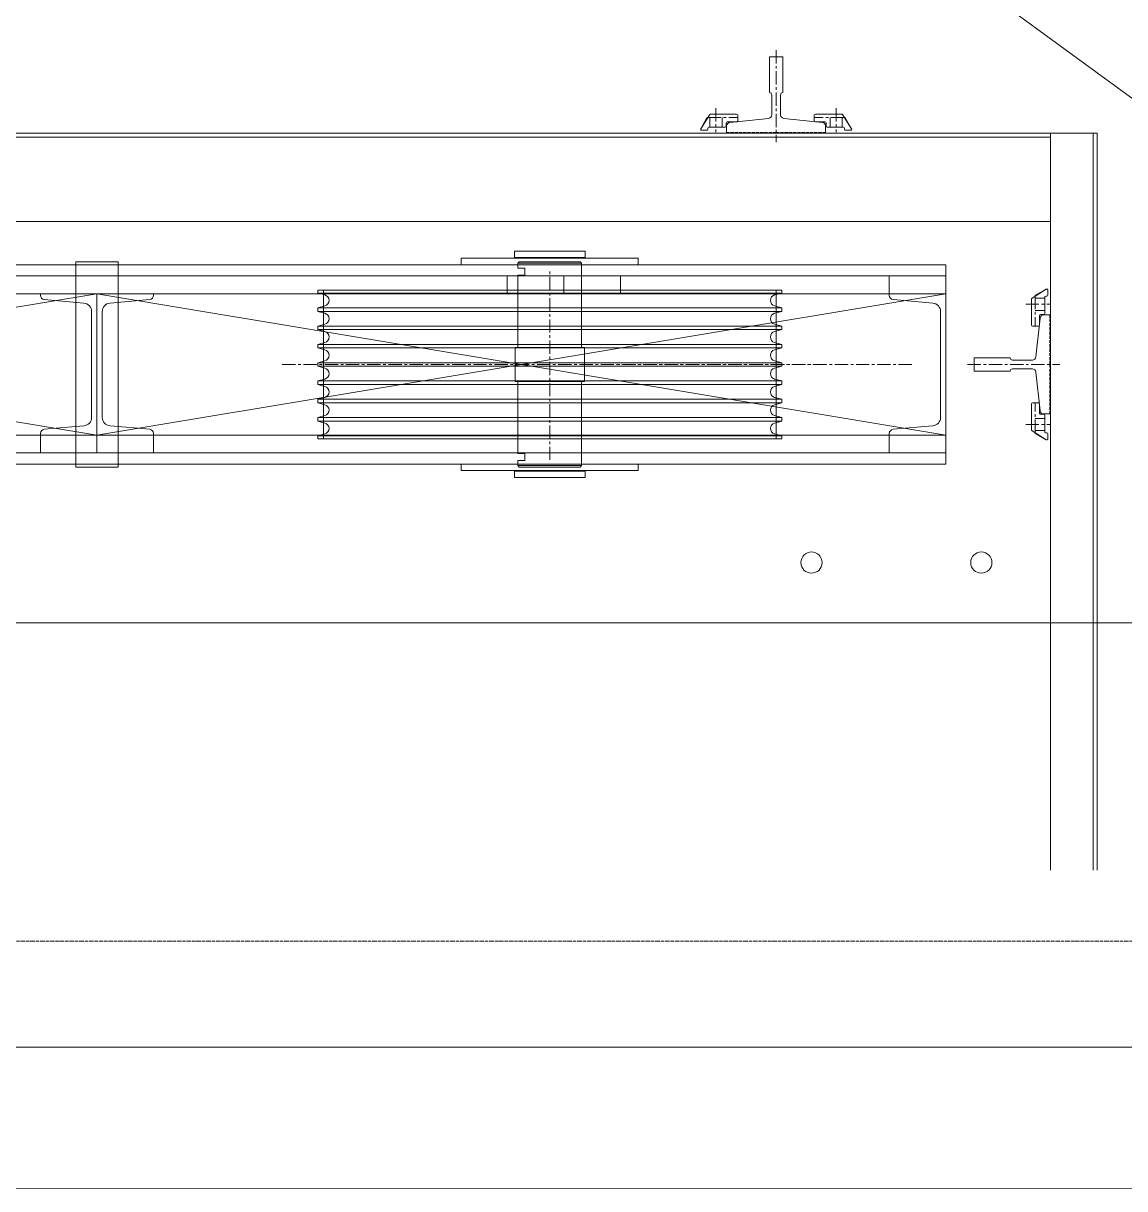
# Model space of a CAD drawing. Extents: x -177831 to -125285, y 4933 to 73531.
# Drawn here: x -169961 to -168404, y 8275 to 9922 of the extents above; entities that cross this region are included whole.
import ezdxf

# ---------------------------------------------------------------- set-up
doc = ezdxf.new("R2010")
doc.units = 0
doc.header["$LTSCALE"] = 15
for name, pattern in [('CUP- L30$0$CENTER', [2, 1.25, -0.25, 0.25, -0.25]), ('CUP- L30$0$HIDDEN', [0.4, 0.3, -0.1]), ('CUP- L30$0$JJP_三點線', [0.9, 0.3, -0.15, 0, -0.15, 0, -0.15, 0, -0.15]), ('CUP- L30$0$TAI_實線_CNS', [2000, 1000, -1000])]:
    doc.linetypes.add(name, pattern=pattern)
for name, color, linetype in [('CUP- L30$0$A-OBJE-2D.Newcub', 252, 'Continuous'), ('CUP- L30$0$A-WALL-IN.Newcub', 252, 'Continuous'), ('CUP- L30$0$S-GRID.Newcub', 252, 'Continuous')]:
    doc.layers.add(name, color=color, linetype=linetype)

# ---------------------------------------------------------------- blocks, each defined once
blk = doc.blocks.new('CUP- L30')
at = {"layer": 'CUP- L30$0$A-OBJE-2D.Newcub', "linetype": 'CUP- L30$0$TAI_實線_CNS', "lineweight": 0}
blk.add_line((-172331.5, 12699.6), (-167381.5, 9074.6), dxfattribs=at)
blk.add_line((-172331.5, 12699.6), (-167381.5, 9074.6), dxfattribs=at)
at = {"layer": 'CUP- L30$0$A-OBJE-2D.Newcub', "linetype": 'CUP- L30$0$CENTER', "lineweight": 0}
for p, q in [((-168896.5, 9883.9), (-168896.5, 9753.6)), ((-168896.5, 9883.9), (-168896.5, 9753.6)), ((-168981.5, 9801.8), (-168981.5, 9767.9)), ((-168981.5, 9801.8), (-168981.5, 9767.9)), ((-168811.5, 9801.8), (-168811.5, 9767.9)), ((-168811.5, 9801.8), (-168811.5, 9767.9)), ((-168993.2, 9788.5), (-168950.8, 9788.5)), ((-168993.2, 9788.5), (-168950.8, 9788.5)), ((-168990, 9788.5), (-168990, 9775)), ((-168990, 9788.5), (-168990, 9775)), ((-168973, 9788.5), (-168973, 9775)), ((-168973, 9788.5), (-168973, 9775)), ((-168799.8, 9788.5), (-168842.5, 9788.5)), ((-168799.8, 9788.5), (-168842.5, 9788.5)), ((-168820.2, 9788.5), (-168820.2, 9775)), ((-168820.2, 9788.5), (-168820.2, 9775)), ((-168803, 9788.5), (-168803, 9775)), ((-168803, 9788.5), (-168803, 9775)), ((-169216.5, 9304.6), (-169216.5, 9574.6)), ((-169216.5, 9304.6), (-169216.5, 9574.6)), ((-168543.7, 9524.6), (-168509.8, 9524.6)), ((-168543.7, 9524.6), (-168509.8, 9524.6)), ((-168530.4, 9536.3), (-168530.4, 9493.6)), ((-168530.4, 9536.3), (-168530.4, 9493.6)), ((-168530.4, 9533.1), (-168516.9, 9533.1)), ((-168530.4, 9533.1), (-168516.9, 9533.1)), ((-168530.4, 9515.9), (-168516.9, 9515.9)), ((-168530.4, 9515.9), (-168516.9, 9515.9)), ((-169594.5, 9439.6), (-168838.5, 9439.6)), ((-169594.5, 9439.6), (-168838.5, 9439.6)), ((-168704.8, 9439.6), (-169121.2, 9439.6)), ((-168704.8, 9439.6), (-169121.2, 9439.6)), ((-168625.8, 9439.6), (-168495.5, 9439.6)), ((-168625.8, 9439.6), (-168495.5, 9439.6)), ((-168530.4, 9342.9), (-168530.4, 9385.3)), ((-168530.4, 9342.9), (-168530.4, 9385.3)), ((-168530.4, 9363.1), (-168516.9, 9363.1)), ((-168530.4, 9363.1), (-168516.9, 9363.1)), ((-168543.7, 9354.6), (-168509.8, 9354.6)), ((-168543.7, 9354.6), (-168509.8, 9354.6)), ((-168530.4, 9346.1), (-168516.9, 9346.1)), ((-168530.4, 9346.1), (-168516.9, 9346.1))]:
    blk.add_line(p, q, dxfattribs=at)
at = {"layer": 'CUP- L30$0$A-OBJE-2D.Newcub', "lineweight": 0}
for p, q in [((-168906, 9874.6), (-168906, 9823.8)), ((-168896.5, 9874.6), (-168906, 9874.6)), ((-168906, 9874.6), (-168906, 9823.8)), ((-168896.5, 9874.6), (-168906, 9874.6)), ((-168896.5, 9874.6), (-168887, 9874.6)), ((-168896.5, 9874.6), (-168887, 9874.6)), ((-168887, 9874.6), (-168887, 9823.8)), ((-168887, 9874.6), (-168887, 9823.8)), ((-168902.7, 9820.5), (-168902.7, 9792.4)), ((-168902.7, 9820.5), (-168902.7, 9792.4)), ((-168890.3, 9820.5), (-168890.3, 9792.4)), ((-168890.3, 9820.5), (-168890.3, 9792.4)), ((-169003.1, 9772.8), (-168990.4, 9792.8)), ((-169003.1, 9772.8), (-168990.4, 9792.8)), ((-168994.3, 9788), (-169003.1, 9772.8)), ((-168994.3, 9788), (-169003.1, 9772.8)), ((-168993.2, 9788.5), (-168993.4, 9788.5)), ((-168993.2, 9788.5), (-168993.4, 9788.5)), ((-168952.3, 9793.5), (-168989.2, 9793.5)), ((-168952.3, 9793.5), (-168989.2, 9793.5)), ((-168962, 9781.5), (-168907.1, 9787.4)), ((-168962, 9781.5), (-168907.1, 9787.4)), ((-168950.8, 9784), (-168950.8, 9792)), ((-168950.8, 9784), (-168950.8, 9792)), ((-168830.9, 9781.5), (-168885.8, 9787.4)), ((-168830.9, 9781.5), (-168885.8, 9787.4)), ((-168842.5, 9784), (-168842.5, 9792)), ((-168842.5, 9784), (-168842.5, 9792)), ((-168841, 9793.5), (-168803.8, 9793.5)), ((-168841, 9793.5), (-168803.8, 9793.5)), ((-168789.9, 9772.8), (-168802.5, 9792.8)), ((-168789.9, 9772.8), (-168802.5, 9792.8)), ((-168799.8, 9788.5), (-168799.6, 9788.5)), ((-168799.8, 9788.5), (-168799.6, 9788.5)), ((-168798.7, 9788), (-168789.9, 9772.8)), ((-168798.7, 9788), (-168789.9, 9772.8)), ((-169001.8, 9770.5), (-168994.5, 9770.5)), ((-169001.8, 9770.5), (-168994.5, 9770.5)), ((-168993, 9773.5), (-168993, 9772)), ((-168993, 9773.5), (-168993, 9772)), ((-168991.5, 9775), (-168968.5, 9775)), ((-168991.5, 9775), (-168968.5, 9775)), ((-168967, 9781), (-168967, 9776.5)), ((-168967, 9781), (-168967, 9776.5)), ((-168966.5, 9766.6), (-168966.5, 9776.5)), ((-168966.5, 9766.6), (-168966.5, 9776.5)), ((-168965.5, 9782.5), (-168952, 9782.5)), ((-168965.5, 9782.5), (-168952, 9782.5)), ((-168827.5, 9782.5), (-168841, 9782.5)), ((-168827.5, 9782.5), (-168841, 9782.5)), ((-168826.5, 9766.6), (-168826.5, 9776.5)), ((-168826.5, 9766.6), (-168826.5, 9776.5)), ((-168826, 9781), (-168826, 9776.5)), ((-168826, 9781), (-168826, 9776.5)), ((-168801.5, 9775), (-168824.5, 9775)), ((-168801.5, 9775), (-168824.5, 9775)), ((-168800, 9773.5), (-168800, 9772)), ((-168800, 9773.5), (-168800, 9772)), ((-168791.2, 9770.5), (-168798.5, 9770.5)), ((-168791.2, 9770.5), (-168798.5, 9770.5)), ((-171269.5, 9766.6), (-168442.5, 9766.6)), ((-171269.5, 9766.6), (-168442.5, 9766.6)), ((-171204.5, 9760.6), (-168508.5, 9760.6)), ((-171204.5, 9760.6), (-168508.5, 9760.6)), ((-168771, 9766.6), (-169057.1, 9766.6)), ((-168771, 9766.6), (-169057.1, 9766.6)), ((-168896.5, 9766.6), (-168966.5, 9766.6)), ((-168896.5, 9766.6), (-168966.5, 9766.6)), ((-168896.5, 9766.6), (-168826.5, 9766.6)), ((-168896.5, 9766.6), (-168826.5, 9766.6)), ((-168508.5, 9766.6), (-168508.5, 8724.6)), ((-168508.5, 9766.6), (-168508.5, 8724.6)), ((-168448.5, 9766.6), (-168448.5, 8724.6)), ((-168448.5, 9766.6), (-168448.5, 8724.6)), ((-168442.5, 9766.6), (-168442.5, 8724.6)), ((-168442.5, 9766.6), (-168442.5, 8724.6)), ((-171204.5, 9641.6), (-168508.5, 9641.6)), ((-171204.5, 9641.6), (-168508.5, 9641.6)), ((-169261.5, 9582.6), (-169259.5, 9584.6)), ((-169261.5, 9582.6), (-169259.5, 9584.6)), ((-169261.5, 9582.6), (-169171.5, 9582.6)), ((-169261.5, 9582.6), (-169171.5, 9582.6)), ((-169171.5, 9582.6), (-169173.5, 9584.6)), ((-169171.5, 9582.6), (-169173.5, 9584.6)), ((-168656.5, 9564.6), (-171056.5, 9564.6)), ((-168656.5, 9564.6), (-171056.5, 9564.6)), ((-168508.5, 9565.1), (-168508.5, 9278.9)), ((-168508.5, 9565.1), (-168508.5, 9278.9)), ((-169856.5, 9539.6), (-171056.5, 9339.6)), ((-171056.5, 9539.6), (-169856.5, 9339.6)), ((-169856.5, 9539.6), (-171056.5, 9539.6)), ((-169856.5, 9539.6), (-171056.5, 9339.6)), ((-171056.5, 9539.6), (-169856.5, 9339.6)), ((-169856.5, 9539.6), (-171056.5, 9539.6)), ((-169936.5, 9537.3), (-169936.5, 9539.6)), ((-169936.5, 9539.6), (-169856.5, 9539.6)), ((-169936.5, 9537.3), (-169936.5, 9539.6)), ((-169936.5, 9539.6), (-169856.5, 9539.6)), ((-168656.5, 9539.6), (-169856.5, 9539.6)), ((-169856.5, 9539.6), (-168656.5, 9339.6)), ((-168656.5, 9539.6), (-169856.5, 9339.6)), ((-169856.5, 9339.6), (-169856.5, 9539.6)), ((-169856.5, 9339.6), (-169856.5, 9539.6)), ((-169856.5, 9539.6), (-169856.5, 9339.6)), ((-169856.5, 9539.6), (-169856.5, 9339.6)), ((-169856.5, 9339.6), (-169856.5, 9539.6)), ((-169856.5, 9339.6), (-169856.5, 9539.6)), ((-169856.5, 9339.6), (-169856.5, 9539.6)), ((-169856.5, 9339.6), (-169856.5, 9539.6)), ((-169856.5, 9539.6), (-169856.5, 9339.6)), ((-169856.5, 9539.6), (-169856.5, 9339.6)), ((-169776.5, 9539.6), (-169856.5, 9539.6)), ((-168656.5, 9539.6), (-169856.5, 9539.6)), ((-169856.5, 9539.6), (-168656.5, 9339.6)), ((-168656.5, 9539.6), (-169856.5, 9339.6)), ((-169856.5, 9339.6), (-169856.5, 9539.6)), ((-169856.5, 9339.6), (-169856.5, 9539.6)), ((-169856.5, 9539.6), (-169856.5, 9339.6)), ((-169856.5, 9539.6), (-169856.5, 9339.6)), ((-169856.5, 9339.6), (-169856.5, 9539.6)), ((-169856.5, 9339.6), (-169856.5, 9539.6)), ((-169856.5, 9339.6), (-169856.5, 9539.6)), ((-169856.5, 9339.6), (-169856.5, 9539.6)), ((-169856.5, 9539.6), (-169856.5, 9339.6)), ((-169856.5, 9539.6), (-169856.5, 9339.6)), ((-169776.5, 9539.6), (-169856.5, 9539.6)), ((-169776.5, 9537.3), (-169776.5, 9539.6)), ((-169776.5, 9537.3), (-169776.5, 9539.6)), ((-169544.5, 9540.5), (-169544.5, 9544.6)), ((-169544.5, 9544.6), (-168888.5, 9544.6)), ((-169544.5, 9540.5), (-169544.5, 9544.6)), ((-169544.5, 9540.5), (-169544.5, 9544.6)), ((-169544.5, 9544.6), (-168888.5, 9544.6)), ((-169544.5, 9540.5), (-169544.5, 9544.6)), ((-168888.5, 9540.5), (-169544.5, 9540.5)), ((-169534.4, 9537.8), (-169544.5, 9540.5)), ((-168888.5, 9540.5), (-169544.5, 9540.5)), ((-169534.4, 9537.8), (-169544.5, 9540.5)), ((-168898.6, 9537.8), (-168888.5, 9540.5)), ((-168898.6, 9537.8), (-168888.5, 9540.5)), ((-168888.5, 9544.6), (-168888.5, 9540.5)), ((-168888.5, 9540.5), (-168888.5, 9544.6)), ((-168888.5, 9544.6), (-168888.5, 9540.5)), ((-168888.5, 9544.6), (-168888.5, 9540.5)), ((-168888.5, 9540.5), (-168888.5, 9544.6)), ((-168888.5, 9544.6), (-168888.5, 9540.5)), ((-168736.5, 9537.3), (-168736.5, 9539.6)), ((-168736.5, 9539.6), (-168656.5, 9539.6)), ((-168736.5, 9537.3), (-168736.5, 9539.6)), ((-168736.5, 9539.6), (-168656.5, 9539.6)), ((-168656.5, 9339.6), (-168656.5, 9539.6)), ((-168656.5, 9539.6), (-168656.5, 9339.6)), ((-168656.5, 9339.6), (-168656.5, 9539.6)), ((-168656.5, 9539.6), (-168656.5, 9339.6)), ((-168514.7, 9546.2), (-168534.7, 9533.5)), ((-168514.7, 9546.2), (-168534.7, 9533.5)), ((-168529.9, 9537.4), (-168514.7, 9546.2)), ((-168529.9, 9537.4), (-168514.7, 9546.2)), ((-168512.4, 9544.9), (-168512.4, 9537.6)), ((-168512.4, 9544.9), (-168512.4, 9537.6)), ((-169874.9, 9526.4), (-169931, 9531.3)), ((-169874.9, 9526.4), (-169931, 9531.3)), ((-169838, 9526.4), (-169782, 9531.3)), ((-169838, 9526.4), (-169782, 9531.3)), ((-169534.4, 9522.3), (-169544.5, 9519.6)), ((-169534.4, 9522.3), (-169544.5, 9519.6)), ((-168898.6, 9522.3), (-168888.5, 9519.6)), ((-168898.6, 9522.3), (-168888.5, 9519.6)), ((-168674.9, 9526.4), (-168731, 9531.3)), ((-168674.9, 9526.4), (-168731, 9531.3)), ((-168535.4, 9495.1), (-168535.4, 9532.3)), ((-168535.4, 9495.1), (-168535.4, 9532.3)), ((-168530.4, 9536.3), (-168530.4, 9536.5)), ((-168530.4, 9536.3), (-168530.4, 9536.5)), ((-168516.9, 9534.6), (-168516.9, 9511.6)), ((-168516.9, 9534.6), (-168516.9, 9511.6)), ((-168515.4, 9536.1), (-168513.9, 9536.1)), ((-168515.4, 9536.1), (-168513.9, 9536.1)), ((-169864, 9364.8), (-169864, 9514.4)), ((-169864, 9364.8), (-169864, 9514.4)), ((-169849, 9364.8), (-169849, 9514.4)), ((-169849, 9364.8), (-169849, 9514.4)), ((-168888.5, 9519.6), (-169544.5, 9519.6)), ((-169544.5, 9514.6), (-169544.5, 9519.6)), ((-169544.5, 9514.6), (-169544.5, 9519.6)), ((-168888.5, 9519.6), (-169544.5, 9519.6)), ((-169544.5, 9514.6), (-169544.5, 9519.6)), ((-169544.5, 9514.6), (-169544.5, 9519.6)), ((-168888.5, 9514.6), (-169544.5, 9514.6)), ((-169534.4, 9511.9), (-169544.5, 9514.6)), ((-168888.5, 9514.6), (-169544.5, 9514.6)), ((-169534.4, 9511.9), (-169544.5, 9514.6)), ((-168898.6, 9511.9), (-168888.5, 9514.6)), ((-168898.6, 9511.9), (-168888.5, 9514.6)), ((-168888.5, 9519.6), (-168888.5, 9514.6)), ((-168888.5, 9514.6), (-168888.5, 9519.6)), ((-168888.5, 9519.6), (-168888.5, 9514.6)), ((-168888.5, 9519.6), (-168888.5, 9514.6)), ((-168888.5, 9514.6), (-168888.5, 9519.6)), ((-168888.5, 9519.6), (-168888.5, 9514.6)), ((-168664, 9364.8), (-168664, 9514.4)), ((-168664, 9364.8), (-168664, 9514.4)), ((-168523.4, 9505.1), (-168529.3, 9450.2)), ((-168523.4, 9505.1), (-168529.3, 9450.2)), ((-168524.4, 9508.6), (-168524.4, 9495.1)), ((-168524.4, 9508.6), (-168524.4, 9495.1)), ((-168522.9, 9510.1), (-168518.4, 9510.1)), ((-168522.9, 9510.1), (-168518.4, 9510.1)), ((-168508.5, 9509.6), (-168518.4, 9509.6)), ((-168508.5, 9509.6), (-168518.4, 9509.6)), ((-168508.5, 9439.6), (-168508.5, 9509.6)), ((-168508.5, 9439.6), (-168508.5, 9509.6)), ((-169534.4, 9496.5), (-169544.5, 9493.8)), ((-169534.4, 9496.5), (-169544.5, 9493.8)), ((-168888.5, 9493.8), (-169544.5, 9493.8)), ((-169544.5, 9488.8), (-169544.5, 9493.8)), ((-169544.5, 9488.8), (-169544.5, 9493.8)), ((-168888.5, 9493.8), (-169544.5, 9493.8)), ((-169544.5, 9488.8), (-169544.5, 9493.8)), ((-169544.5, 9488.8), (-169544.5, 9493.8)), ((-168888.5, 9488.8), (-169544.5, 9488.8)), ((-169534.4, 9486.1), (-169544.5, 9488.8)), ((-168888.5, 9488.8), (-169544.5, 9488.8)), ((-169534.4, 9486.1), (-169544.5, 9488.8)), ((-168898.6, 9496.5), (-168888.5, 9493.8)), ((-168898.6, 9496.5), (-168888.5, 9493.8)), ((-168898.6, 9486.1), (-168888.5, 9488.8)), ((-168898.6, 9486.1), (-168888.5, 9488.8)), ((-168888.5, 9493.8), (-168888.5, 9488.8)), ((-168888.5, 9488.8), (-168888.5, 9493.8)), ((-168888.5, 9493.8), (-168888.5, 9488.8)), ((-168888.5, 9493.8), (-168888.5, 9488.8)), ((-168888.5, 9488.8), (-168888.5, 9493.8)), ((-168888.5, 9493.8), (-168888.5, 9488.8)), ((-168525.9, 9493.6), (-168533.9, 9493.6)), ((-168525.9, 9493.6), (-168533.9, 9493.6)), ((-169534.4, 9470.6), (-169544.5, 9467.9)), ((-169534.4, 9470.6), (-169544.5, 9467.9)), ((-169544.5, 9462.9), (-169544.5, 9467.9)), ((-168888.5, 9467.9), (-169544.5, 9467.9)), ((-169544.5, 9462.9), (-169544.5, 9467.9)), ((-169544.5, 9462.9), (-169544.5, 9467.9)), ((-169544.5, 9462.9), (-169544.5, 9467.9)), ((-168888.5, 9467.9), (-169544.5, 9467.9)), ((-169544.5, 9462.9), (-169544.5, 9467.9)), ((-169544.5, 9462.9), (-169544.5, 9467.9)), ((-169534.4, 9460.2), (-169544.5, 9462.9)), ((-168888.5, 9462.9), (-169544.5, 9462.9)), ((-169534.4, 9460.2), (-169544.5, 9462.9)), ((-169534.4, 9460.2), (-169544.5, 9462.9)), ((-168888.5, 9462.9), (-169544.5, 9462.9)), ((-169534.4, 9460.2), (-169544.5, 9462.9)), ((-168898.6, 9470.6), (-168888.5, 9467.9)), ((-168898.6, 9470.6), (-168888.5, 9467.9)), ((-168898.6, 9460.2), (-168888.5, 9462.9)), ((-168898.6, 9460.2), (-168888.5, 9462.9)), ((-168888.5, 9467.9), (-168888.5, 9462.9)), ((-168888.5, 9462.9), (-168888.5, 9467.9)), ((-168888.5, 9467.9), (-168888.5, 9462.9)), ((-168888.5, 9462.9), (-168888.5, 9467.9)), ((-168888.5, 9467.9), (-168888.5, 9462.9)), ((-168888.5, 9467.9), (-168888.5, 9462.9)), ((-168888.5, 9462.9), (-168888.5, 9467.9)), ((-168888.5, 9467.9), (-168888.5, 9462.9)), ((-168888.5, 9462.9), (-168888.5, 9467.9)), ((-168888.5, 9467.9), (-168888.5, 9462.9)), ((-169534.4, 9444.8), (-169544.5, 9442.1)), ((-169534.4, 9444.8), (-169544.5, 9442.1)), ((-169544.5, 9437.1), (-169544.5, 9442.1)), ((-168888.5, 9442.1), (-169544.5, 9442.1)), ((-169544.5, 9437.1), (-169544.5, 9442.1)), ((-169544.5, 9437.1), (-169544.5, 9442.1)), ((-168888.5, 9442.1), (-169544.5, 9442.1)), ((-169544.5, 9437.1), (-169544.5, 9442.1)), ((-168898.6, 9444.8), (-168888.5, 9442.1)), ((-168898.6, 9444.8), (-168888.5, 9442.1)), ((-168888.5, 9442.1), (-168888.5, 9437.1)), ((-168888.5, 9437.1), (-168888.5, 9442.1)), ((-168888.5, 9442.1), (-168888.5, 9437.1)), ((-168888.5, 9442.1), (-168888.5, 9437.1)), ((-168888.5, 9437.1), (-168888.5, 9442.1)), ((-168888.5, 9442.1), (-168888.5, 9437.1)), ((-168616.5, 9449.1), (-168565.7, 9449.1)), ((-168616.5, 9439.6), (-168616.5, 9449.1)), ((-168616.5, 9449.1), (-168565.7, 9449.1)), ((-168616.5, 9439.6), (-168616.5, 9449.1)), ((-168616.5, 9439.6), (-168616.5, 9430.1)), ((-168616.5, 9439.6), (-168616.5, 9430.1)), ((-168562.4, 9445.8), (-168534.3, 9445.8)), ((-168562.4, 9445.8), (-168534.3, 9445.8)), ((-168508.5, 9439.6), (-168508.5, 9369.6)), ((-168508.5, 9439.6), (-168508.5, 9369.6)), ((-169534.4, 9434.4), (-169544.5, 9437.1)), ((-168888.5, 9437.1), (-169544.5, 9437.1)), ((-169534.4, 9434.4), (-169544.5, 9437.1)), ((-168888.5, 9437.1), (-169544.5, 9437.1)), ((-168898.6, 9434.4), (-168888.5, 9437.1)), ((-168898.6, 9434.4), (-168888.5, 9437.1)), ((-168616.5, 9430.1), (-168565.7, 9430.1)), ((-168616.5, 9430.1), (-168565.7, 9430.1)), ((-168562.4, 9433.4), (-168534.3, 9433.4)), ((-168562.4, 9433.4), (-168534.3, 9433.4)), ((-168523.4, 9374), (-168529.3, 9428.9)), ((-168523.4, 9374), (-168529.3, 9428.9)), ((-169534.4, 9418.9), (-169544.5, 9416.2)), ((-169534.4, 9418.9), (-169544.5, 9416.2)), ((-169544.5, 9411.2), (-169544.5, 9416.2)), ((-168888.5, 9416.2), (-169544.5, 9416.2)), ((-169544.5, 9411.2), (-169544.5, 9416.2)), ((-169544.5, 9411.2), (-169544.5, 9416.2)), ((-168888.5, 9416.2), (-169544.5, 9416.2)), ((-169544.5, 9411.2), (-169544.5, 9416.2)), ((-169534.4, 9408.5), (-169544.5, 9411.2)), ((-168888.5, 9411.2), (-169544.5, 9411.2)), ((-169534.4, 9408.5), (-169544.5, 9411.2)), ((-168888.5, 9411.2), (-169544.5, 9411.2)), ((-168898.6, 9418.9), (-168888.5, 9416.2)), ((-168898.6, 9418.9), (-168888.5, 9416.2)), ((-168898.6, 9408.5), (-168888.5, 9411.2)), ((-168898.6, 9408.5), (-168888.5, 9411.2)), ((-168888.5, 9416.2), (-168888.5, 9411.2)), ((-168888.5, 9411.2), (-168888.5, 9416.2)), ((-168888.5, 9416.2), (-168888.5, 9411.2)), ((-168888.5, 9416.2), (-168888.5, 9411.2)), ((-168888.5, 9411.2), (-168888.5, 9416.2)), ((-168888.5, 9416.2), (-168888.5, 9411.2)), ((-169534.4, 9393.1), (-169544.5, 9390.4)), ((-169534.4, 9393.1), (-169544.5, 9390.4)), ((-169544.5, 9385.4), (-169544.5, 9390.4)), ((-168888.5, 9390.4), (-169544.5, 9390.4)), ((-169544.5, 9385.4), (-169544.5, 9390.4)), ((-169544.5, 9385.4), (-169544.5, 9390.4)), ((-168888.5, 9390.4), (-169544.5, 9390.4)), ((-169544.5, 9385.4), (-169544.5, 9390.4)), ((-168898.6, 9393.1), (-168888.5, 9390.4)), ((-168898.6, 9393.1), (-168888.5, 9390.4)), ((-168888.5, 9390.4), (-168888.5, 9385.4)), ((-168888.5, 9385.4), (-168888.5, 9390.4)), ((-168888.5, 9390.4), (-168888.5, 9385.4)), ((-168888.5, 9390.4), (-168888.5, 9385.4)), ((-168888.5, 9385.4), (-168888.5, 9390.4)), ((-168888.5, 9390.4), (-168888.5, 9385.4)), ((-169534.4, 9382.7), (-169544.5, 9385.4)), ((-168888.5, 9385.4), (-169544.5, 9385.4)), ((-169534.4, 9382.7), (-169544.5, 9385.4)), ((-168888.5, 9385.4), (-169544.5, 9385.4)), ((-168898.6, 9382.7), (-168888.5, 9385.4)), ((-168898.6, 9382.7), (-168888.5, 9385.4)), ((-168535.4, 9383.8), (-168535.4, 9346.9)), ((-168535.4, 9383.8), (-168535.4, 9346.9)), ((-168525.9, 9385.3), (-168533.9, 9385.3)), ((-168525.9, 9385.3), (-168533.9, 9385.3)), ((-168524.4, 9370.6), (-168524.4, 9384.1)), ((-168524.4, 9370.6), (-168524.4, 9384.1)), ((-169534.4, 9367.2), (-169544.5, 9364.5)), ((-169534.4, 9367.2), (-169544.5, 9364.5)), ((-169544.5, 9359.5), (-169544.5, 9364.5)), ((-168888.5, 9364.5), (-169544.5, 9364.5)), ((-169544.5, 9359.5), (-169544.5, 9364.5)), ((-169544.5, 9359.5), (-169544.5, 9364.5)), ((-168888.5, 9364.5), (-169544.5, 9364.5)), ((-169544.5, 9359.5), (-169544.5, 9364.5)), ((-169534.4, 9356.8), (-169544.5, 9359.5)), ((-168888.5, 9359.5), (-169544.5, 9359.5)), ((-169534.4, 9356.8), (-169544.5, 9359.5)), ((-168888.5, 9359.5), (-169544.5, 9359.5)), ((-168898.6, 9367.2), (-168888.5, 9364.5)), ((-168898.6, 9367.2), (-168888.5, 9364.5)), ((-168898.6, 9356.8), (-168888.5, 9359.5)), ((-168898.6, 9356.8), (-168888.5, 9359.5)), ((-168888.5, 9364.5), (-168888.5, 9359.5)), ((-168888.5, 9359.5), (-168888.5, 9364.5)), ((-168888.5, 9364.5), (-168888.5, 9359.5)), ((-168888.5, 9364.5), (-168888.5, 9359.5)), ((-168888.5, 9359.5), (-168888.5, 9364.5)), ((-168888.5, 9364.5), (-168888.5, 9359.5)), ((-168522.9, 9369.1), (-168518.4, 9369.1)), ((-168522.9, 9369.1), (-168518.4, 9369.1)), ((-168508.5, 9369.6), (-168518.4, 9369.6)), ((-168508.5, 9369.6), (-168518.4, 9369.6)), ((-168516.9, 9344.6), (-168516.9, 9367.6)), ((-168516.9, 9344.6), (-168516.9, 9367.6)), ((-169856.5, 9339.6), (-171056.5, 9339.6)), ((-169856.5, 9339.6), (-171056.5, 9339.6)), ((-169936.5, 9339.6), (-169936.5, 9341.9)), ((-169936.5, 9339.6), (-169936.5, 9341.9)), ((-169856.5, 9339.6), (-169936.5, 9339.6)), ((-169856.5, 9339.6), (-169936.5, 9339.6)), ((-169931, 9347.9), (-169874.9, 9352.8)), ((-169931, 9347.9), (-169874.9, 9352.8)), ((-168656.5, 9339.6), (-169856.5, 9339.6)), ((-169856.5, 9339.6), (-169776.5, 9339.6)), ((-168656.5, 9339.6), (-169856.5, 9339.6)), ((-169856.5, 9339.6), (-169776.5, 9339.6)), ((-169782, 9347.9), (-169838, 9352.8)), ((-169782, 9347.9), (-169838, 9352.8)), ((-169776.5, 9339.6), (-169776.5, 9341.9)), ((-169776.5, 9339.6), (-169776.5, 9341.9)), ((-169534.4, 9341.4), (-169544.5, 9338.7)), ((-169534.4, 9341.4), (-169544.5, 9338.7)), ((-168898.6, 9341.4), (-168888.5, 9338.7)), ((-168898.6, 9341.4), (-168888.5, 9338.7)), ((-168736.5, 9339.6), (-168736.5, 9341.9)), ((-168736.5, 9339.6), (-168736.5, 9341.9)), ((-168656.5, 9339.6), (-168736.5, 9339.6)), ((-168656.5, 9339.6), (-168736.5, 9339.6)), ((-168731, 9347.9), (-168674.9, 9352.8)), ((-168731, 9347.9), (-168674.9, 9352.8)), ((-168514.7, 9333), (-168534.7, 9345.6)), ((-168514.7, 9333), (-168534.7, 9345.6)), ((-168530.4, 9342.9), (-168530.4, 9342.7)), ((-168530.4, 9342.9), (-168530.4, 9342.7)), ((-168529.9, 9341.8), (-168514.7, 9333)), ((-168529.9, 9341.8), (-168514.7, 9333)), ((-168515.4, 9343.1), (-168513.9, 9343.1)), ((-168515.4, 9343.1), (-168513.9, 9343.1)), ((-168512.4, 9334.3), (-168512.4, 9341.6)), ((-168512.4, 9334.3), (-168512.4, 9341.6)), ((-168888.5, 9338.7), (-169544.5, 9338.7)), ((-169544.5, 9334.6), (-169544.5, 9338.7)), ((-168888.5, 9338.7), (-169544.5, 9338.7)), ((-169544.5, 9334.6), (-169544.5, 9338.7)), ((-168888.5, 9334.6), (-169544.5, 9334.6)), ((-168888.5, 9334.6), (-169544.5, 9334.6)), ((-168888.5, 9334.6), (-168888.5, 9338.7)), ((-168888.5, 9338.7), (-168888.5, 9334.6)), ((-168888.5, 9334.6), (-168888.5, 9338.7)), ((-168888.5, 9338.7), (-168888.5, 9334.6)), ((-168656.5, 9314.6), (-171056.5, 9314.6)), ((-168656.5, 9314.6), (-171056.5, 9314.6)), ((-169261.5, 9296.6), (-169171.5, 9296.6)), ((-169259.5, 9294.6), (-169261.5, 9296.6)), ((-169261.5, 9296.6), (-169171.5, 9296.6)), ((-169259.5, 9294.6), (-169261.5, 9296.6)), ((-169173.5, 9294.6), (-169171.5, 9296.6)), ((-169173.5, 9294.6), (-169171.5, 9296.6)), ((-167531.5, 9074.6), (-172331.5, 9074.6)), ((-167531.5, 9074.6), (-172331.5, 9074.6)), ((-172331.5, 9074.6), (-167381.5, 9074.6)), ((-172331.5, 9074.6), (-167381.5, 9074.6))]:
    blk.add_line(p, q, dxfattribs=at)
at = {"layer": 'CUP- L30$0$A-OBJE-2D.Newcub', "linetype": 'CUP- L30$0$HIDDEN', "lineweight": 0}
for p, q in [((-168896.5, 9767.6), (-168966.5, 9767.6)), ((-168896.5, 9767.6), (-168966.5, 9767.6)), ((-168896.5, 9767.6), (-168826.5, 9767.6)), ((-168896.5, 9767.6), (-168826.5, 9767.6)), ((-168509.5, 9439.6), (-168509.5, 9509.6)), ((-168509.5, 9439.6), (-168509.5, 9509.6)), ((-168509.5, 9439.6), (-168509.5, 9369.6)), ((-168509.5, 9439.6), (-168509.5, 9369.6))]:
    blk.add_line(p, q, dxfattribs=at)
at = {"layer": 'CUP- L30$0$A-OBJE-2D.Newcub', "lineweight": 0}
for points in [[(-169091.5, 9580.6), (-169091.5, 9589.6), (-169341.5, 9589.6), (-169341.5, 9580.6)], [(-169091.5, 9580.6), (-169091.5, 9589.6), (-169341.5, 9589.6), (-169341.5, 9580.6)], [(-169166.5, 9590.6), (-169166.5, 9599.6), (-169266.5, 9599.6), (-169266.5, 9590.6)], [(-169166.5, 9590.6), (-169166.5, 9599.6), (-169266.5, 9599.6), (-169266.5, 9590.6)], [(-168656.5, 9564.6), (-171056.5, 9564.6), (-171056.5, 9580.6), (-168656.5, 9580.6)], [(-168656.5, 9564.6), (-171056.5, 9564.6), (-171056.5, 9580.6), (-168656.5, 9580.6)], [(-169826.5, 9294.6), (-169886.5, 9294.6), (-169886.5, 9584.6), (-169826.5, 9584.6)], [(-169826.5, 9294.6), (-169886.5, 9294.6), (-169886.5, 9584.6), (-169826.5, 9584.6)], [(-169196.5, 9539.6), (-169276.5, 9539.6), (-169276.5, 9564.6), (-169196.5, 9564.6)], [(-169196.5, 9539.6), (-169276.5, 9539.6), (-169276.5, 9564.6), (-169196.5, 9564.6)], [(-169196.5, 9539.6), (-169116.5, 9539.6), (-169116.5, 9564.6), (-169196.5, 9564.6)], [(-169196.5, 9539.6), (-169116.5, 9539.6), (-169116.5, 9564.6), (-169196.5, 9564.6)], [(-168656.5, 9539.6), (-168736.5, 9539.6), (-168736.5, 9564.6), (-168656.5, 9564.6)], [(-168656.5, 9539.6), (-168736.5, 9539.6), (-168736.5, 9564.6), (-168656.5, 9564.6)], [(-168656.5, 9539.6), (-168736.5, 9539.6), (-168736.5, 9564.6), (-168656.5, 9564.6)], [(-168656.5, 9539.6), (-168736.5, 9539.6), (-168736.5, 9564.6), (-168656.5, 9564.6)], [(-169536.5, 9334.6), (-169536.5, 9544.6), (-168896.5, 9544.6), (-168896.5, 9334.6)], [(-169536.5, 9334.6), (-169536.5, 9544.6), (-168896.5, 9544.6), (-168896.5, 9334.6)], [(-169167.5, 9463.6), (-169167.5, 9415.6), (-169265.5, 9415.6), (-169265.5, 9463.6)], [(-169167.5, 9463.6), (-169167.5, 9415.6), (-169265.5, 9415.6), (-169265.5, 9463.6)], [(-169856.5, 9339.6), (-169936.5, 9339.6), (-169936.5, 9314.6), (-169856.5, 9314.6)], [(-169856.5, 9339.6), (-169936.5, 9339.6), (-169936.5, 9314.6), (-169856.5, 9314.6)], [(-169856.5, 9339.6), (-169776.5, 9339.6), (-169776.5, 9314.6), (-169856.5, 9314.6)], [(-169856.5, 9339.6), (-169776.5, 9339.6), (-169776.5, 9314.6), (-169856.5, 9314.6)], [(-168656.5, 9339.6), (-168736.5, 9339.6), (-168736.5, 9314.6), (-168656.5, 9314.6)], [(-168656.5, 9339.6), (-168736.5, 9339.6), (-168736.5, 9314.6), (-168656.5, 9314.6)], [(-168656.5, 9339.6), (-168736.5, 9339.6), (-168736.5, 9314.6), (-168656.5, 9314.6)], [(-168656.5, 9339.6), (-168736.5, 9339.6), (-168736.5, 9314.6), (-168656.5, 9314.6)], [(-168656.5, 9314.6), (-171056.5, 9314.6), (-171056.5, 9298.6), (-168656.5, 9298.6)], [(-168656.5, 9314.6), (-171056.5, 9314.6), (-171056.5, 9298.6), (-168656.5, 9298.6)], [(-169091.5, 9298.6), (-169091.5, 9289.6), (-169341.5, 9289.6), (-169341.5, 9298.6)], [(-169091.5, 9298.6), (-169091.5, 9289.6), (-169341.5, 9289.6), (-169341.5, 9298.6)], [(-169166.5, 9288.6), (-169166.5, 9279.6), (-169266.5, 9279.6), (-169266.5, 9288.6)], [(-169166.5, 9288.6), (-169166.5, 9279.6), (-169266.5, 9279.6), (-169266.5, 9288.6)]]:
    blk.add_lwpolyline(points, close=True, dxfattribs=at)
for points in [[(-169261.5, 9575.6), (-169261.5, 9582.6)], [(-169261.5, 9575.6), (-169261.5, 9582.6)], [(-169251.5, 9575.6), (-169261.5, 9575.6)], [(-169251.5, 9575.6), (-169261.5, 9575.6)], [(-169259.5, 9584.6), (-169173.5, 9584.6)], [(-169259.5, 9584.6), (-169173.5, 9584.6)], [(-169251.5, 9575.6), (-169251.5, 9565.6)], [(-169251.5, 9575.6), (-169251.5, 9565.6)], [(-169171.5, 9582.6), (-169171.5, 9463.6)], [(-169171.5, 9582.6), (-169171.5, 9463.6)], [(-169261.5, 9463.6), (-169261.5, 9565.6)], [(-169251.5, 9565.6), (-169261.5, 9565.6)], [(-169261.5, 9463.6), (-169261.5, 9565.6)], [(-169251.5, 9565.6), (-169261.5, 9565.6)], [(-169261.5, 9313.6), (-169261.5, 9415.6)], [(-169261.5, 9313.6), (-169261.5, 9415.6)], [(-169171.5, 9415.6), (-169171.5, 9296.6)], [(-169171.5, 9415.6), (-169171.5, 9296.6)], [(-169251.5, 9313.6), (-169261.5, 9313.6)], [(-169251.5, 9313.6), (-169261.5, 9313.6)], [(-169251.5, 9303.6), (-169251.5, 9313.6)], [(-169251.5, 9303.6), (-169251.5, 9313.6)], [(-169261.5, 9296.6), (-169261.5, 9303.6)], [(-169251.5, 9303.6), (-169261.5, 9303.6)], [(-169261.5, 9296.6), (-169261.5, 9303.6)], [(-169251.5, 9303.6), (-169261.5, 9303.6)], [(-169173.5, 9294.6), (-169259.5, 9294.6)], [(-169173.5, 9294.6), (-169259.5, 9294.6)]]:
    blk.add_lwpolyline(points, dxfattribs=at)
for centre in [(-168846.5, 9159.6), (-168846.5, 9159.6), (-168606.5, 9159.6), (-168606.5, 9159.6)]:
    blk.add_circle(centre, 15, dxfattribs=at)
for centre, radius, start, end in [((-168906, 9820.5), 3.3, 0, 90), ((-168906, 9820.5), 3.3, 0, 90), ((-168887, 9820.5), 3.3, 90, 180), ((-168887, 9820.5), 3.3, 90, 180), ((-168993.4, 9787.5), 1, 90, 149.9269), ((-168993.4, 9787.5), 1, 90, 149.9269), ((-168989.2, 9792), 1.5, 90, 147.7712), ((-168989.2, 9792), 1.5, 90, 147.7712), ((-168989.2, 9792), 1.5, 90, 147.7712), ((-168989.2, 9792), 1.5, 90, 147.7712), ((-168952.3, 9792), 1.5, 0, 90), ((-168952.3, 9792), 1.5, 0, 90), ((-168907.7, 9792.4), 5, 276.178, 0), ((-168907.7, 9792.4), 5, 276.178, 0), ((-168885.3, 9792.4), 5, 180, 263.822), ((-168885.3, 9792.4), 5, 180, 263.822), ((-168841, 9792), 1.5, 90, 180), ((-168841, 9792), 1.5, 90, 180), ((-168803.8, 9792), 1.5, 32.2288, 90), ((-168803.8, 9792), 1.5, 32.2288, 90), ((-168803.8, 9792), 1.5, 32.2288, 90), ((-168803.8, 9792), 1.5, 32.2288, 90), ((-168799.6, 9787.5), 1, 30.0731, 90), ((-168799.6, 9787.5), 1, 30.0731, 90), ((-169001.8, 9772), 1.5, 147.7712, 270), ((-169001.8, 9772), 1.5, 147.7712, 270), ((-168994.5, 9772), 1.5, 270, 0), ((-168994.5, 9772), 1.5, 270, 0), ((-168991.5, 9773.5), 1.5, 90, 180), ((-168991.5, 9773.5), 1.5, 90, 180), ((-168968.5, 9776.5), 1.5, 270, 0), ((-168968.5, 9776.5), 1.5, 270, 0), ((-168965.5, 9781), 1.5, 90, 180), ((-168965.5, 9781), 1.5, 90, 180), ((-168961.5, 9776.5), 5, 96.178, 180), ((-168961.5, 9776.5), 5, 96.178, 180), ((-168952, 9783.8), 1.3, 271.7376, 8.6512), ((-168952, 9783.8), 1.3, 271.7376, 8.6512), ((-168841, 9784), 1.5, 180, 270), ((-168841, 9784), 1.5, 180, 270), ((-168831.5, 9776.5), 5, 0, 83.822), ((-168831.5, 9776.5), 5, 0, 83.822), ((-168827.5, 9781), 1.5, 0, 90), ((-168827.5, 9781), 1.5, 0, 90), ((-168824.5, 9776.5), 1.5, 180, 270), ((-168824.5, 9776.5), 1.5, 180, 270), ((-168801.5, 9773.5), 1.5, 0, 90), ((-168801.5, 9773.5), 1.5, 0, 90), ((-168798.5, 9772), 1.5, 180, 270), ((-168798.5, 9772), 1.5, 180, 270), ((-168791.2, 9772), 1.5, 270, 32.2288), ((-168791.2, 9772), 1.5, 270, 32.2288), ((-169930.5, 9537.3), 6, 180, 264.9994), ((-169930.5, 9537.3), 6, 180, 264.9994), ((-169782.5, 9537.3), 6, 275.0006, 0), ((-169782.5, 9537.3), 6, 275.0006, 0), ((-169536.5, 9530.1), 8, 285, 75), ((-169536.5, 9530.1), 8, 285, 75), ((-169536.5, 9530.1), 8, 285, 75), ((-169536.5, 9530.1), 8, 285, 75), ((-168896.5, 9530.1), 8, 105, 255), ((-168896.5, 9530.1), 8, 105, 255), ((-168896.5, 9530.1), 8, 105, 255), ((-168896.5, 9530.1), 8, 105, 255), ((-168730.5, 9537.3), 6, 180, 264.9994), ((-168730.5, 9537.3), 6, 180, 264.9994), ((-168529.4, 9536.5), 1, 120.0731, 180), ((-168529.4, 9536.5), 1, 120.0731, 180), ((-168513.9, 9544.9), 1.5, 0, 122.2288), ((-168513.9, 9544.9), 1.5, 0, 122.2288), ((-168513.9, 9537.6), 1.5, 270, 0), ((-168513.9, 9537.6), 1.5, 270, 0), ((-169876, 9514.4), 12, 0, 84.9994), ((-169876, 9514.4), 12, 0, 84.9994), ((-169837, 9514.4), 12, 95.0006, 180), ((-169837, 9514.4), 12, 95.0006, 180), ((-168676, 9514.4), 12, 0, 84.9994), ((-168676, 9514.4), 12, 0, 84.9994), ((-168533.9, 9532.3), 1.5, 122.2288, 180), ((-168533.9, 9532.3), 1.5, 122.2288, 180), ((-168533.9, 9532.3), 1.5, 122.2288, 180), ((-168533.9, 9532.3), 1.5, 122.2288, 180), ((-168515.4, 9534.6), 1.5, 90, 180), ((-168515.4, 9534.6), 1.5, 90, 180), ((-169536.5, 9504.2), 8, 285, 75), ((-169536.5, 9504.2), 8, 285, 75), ((-169536.5, 9504.2), 8, 285, 75), ((-169536.5, 9504.2), 8, 285, 75), ((-168896.5, 9504.2), 8, 105, 255), ((-168896.5, 9504.2), 8, 105, 255), ((-168896.5, 9504.2), 8, 105, 255), ((-168896.5, 9504.2), 8, 105, 255), ((-168522.9, 9508.6), 1.5, 90, 180), ((-168522.9, 9508.6), 1.5, 90, 180), ((-168518.4, 9504.6), 5, 90, 173.822), ((-168518.4, 9504.6), 5, 90, 173.822), ((-168518.4, 9511.6), 1.5, 270, 0), ((-168518.4, 9511.6), 1.5, 270, 0), ((-168533.9, 9495.1), 1.5, 180, 270), ((-168533.9, 9495.1), 1.5, 180, 270), ((-168525.9, 9495.1), 1.5, 270, 0), ((-168525.9, 9495.1), 1.5, 270, 0), ((-169536.5, 9478.4), 8, 285, 75), ((-169536.5, 9478.4), 8, 285, 75), ((-169536.5, 9478.4), 8, 285, 75), ((-169536.5, 9478.4), 8, 285, 75), ((-168896.5, 9478.4), 8, 105, 255), ((-168896.5, 9478.4), 8, 105, 255), ((-168896.5, 9478.4), 8, 105, 255), ((-168896.5, 9478.4), 8, 105, 255), ((-169536.5, 9452.5), 8, 285, 75), ((-169536.5, 9452.5), 8, 285, 75), ((-169536.5, 9452.5), 8, 285, 75), ((-169536.5, 9452.5), 8, 285, 75), ((-168896.5, 9452.5), 8, 105, 255), ((-168896.5, 9452.5), 8, 105, 255), ((-168896.5, 9452.5), 8, 105, 255), ((-168896.5, 9452.5), 8, 105, 255), ((-168562.4, 9449.1), 3.3, 180, 270), ((-168562.4, 9449.1), 3.3, 180, 270), ((-168534.3, 9450.8), 5, 270, 353.822), ((-168534.3, 9450.8), 5, 270, 353.822), ((-169536.5, 9426.7), 8, 285, 75), ((-169536.5, 9426.7), 8, 285, 75), ((-169536.5, 9426.7), 8, 285, 75), ((-169536.5, 9426.7), 8, 285, 75), ((-168896.5, 9426.7), 8, 105, 255), ((-168896.5, 9426.7), 8, 105, 255), ((-168896.5, 9426.7), 8, 105, 255), ((-168896.5, 9426.7), 8, 105, 255), ((-168562.4, 9430.1), 3.3, 90, 180), ((-168562.4, 9430.1), 3.3, 90, 180), ((-168534.3, 9428.4), 5, 6.178, 90), ((-168534.3, 9428.4), 5, 6.178, 90), ((-169536.5, 9400.8), 8, 285, 75), ((-169536.5, 9400.8), 8, 285, 75), ((-169536.5, 9400.8), 8, 285, 75), ((-169536.5, 9400.8), 8, 285, 75), ((-168896.5, 9400.8), 8, 105, 255), ((-168896.5, 9400.8), 8, 105, 255), ((-168896.5, 9400.8), 8, 105, 255), ((-168896.5, 9400.8), 8, 105, 255), ((-169536.5, 9375), 8, 285, 75), ((-169536.5, 9375), 8, 285, 75), ((-169536.5, 9375), 8, 285, 75), ((-169536.5, 9375), 8, 285, 75), ((-168896.5, 9375), 8, 105, 255), ((-168896.5, 9375), 8, 105, 255), ((-168896.5, 9375), 8, 105, 255), ((-168896.5, 9375), 8, 105, 255), ((-168533.9, 9383.8), 1.5, 90, 180), ((-168533.9, 9383.8), 1.5, 90, 180), ((-168525.7, 9384), 1.3, 1.7376, 98.6512), ((-168525.7, 9384), 1.3, 1.7376, 98.6512), ((-168518.4, 9374.6), 5, 186.178, 270), ((-168518.4, 9374.6), 5, 186.178, 270), ((-169876, 9364.8), 12, 275.0006, 0), ((-169876, 9364.8), 12, 275.0006, 0), ((-169837, 9364.8), 12, 180, 264.9994), ((-169837, 9364.8), 12, 180, 264.9994), ((-169536.5, 9349.1), 8, 285, 75), ((-169536.5, 9349.1), 8, 285, 75), ((-169536.5, 9349.1), 8, 285, 75), ((-169536.5, 9349.1), 8, 285, 75), ((-168896.5, 9349.1), 8, 105, 255), ((-168896.5, 9349.1), 8, 105, 255), ((-168896.5, 9349.1), 8, 105, 255), ((-168896.5, 9349.1), 8, 105, 255), ((-168676, 9364.8), 12, 275.0006, 0), ((-168676, 9364.8), 12, 275.0006, 0), ((-168522.9, 9370.6), 1.5, 180, 270), ((-168522.9, 9370.6), 1.5, 180, 270), ((-168518.4, 9367.6), 1.5, 0, 90), ((-168518.4, 9367.6), 1.5, 0, 90), ((-169930.5, 9341.9), 6, 95.0006, 180), ((-169930.5, 9341.9), 6, 95.0006, 180), ((-169782.5, 9341.9), 6, 0, 84.9994), ((-169782.5, 9341.9), 6, 0, 84.9994), ((-168730.5, 9341.9), 6, 95.0006, 180), ((-168730.5, 9341.9), 6, 95.0006, 180), ((-168533.9, 9346.9), 1.5, 180, 237.7712), ((-168533.9, 9346.9), 1.5, 180, 237.7712), ((-168533.9, 9346.9), 1.5, 180, 237.7712), ((-168533.9, 9346.9), 1.5, 180, 237.7712), ((-168529.4, 9342.7), 1, 180, 239.9269), ((-168529.4, 9342.7), 1, 180, 239.9269), ((-168515.4, 9344.6), 1.5, 180, 270), ((-168515.4, 9344.6), 1.5, 180, 270), ((-168513.9, 9341.6), 1.5, 0, 90), ((-168513.9, 9341.6), 1.5, 0, 90), ((-168513.9, 9334.3), 1.5, 237.7712, 0), ((-168513.9, 9334.3), 1.5, 237.7712, 0)]:
    blk.add_arc(centre, radius, start, end, dxfattribs=at)
at = {"layer": 'CUP- L30$0$A-WALL-IN.Newcub', "lineweight": 0, "flags": 128}
for points in [[(-167381.4, 8474.7), (-172431.5, 8474.6)], [(-172431.5, 8274.6), (-166854.1, 8274.7)]]:
    blk.add_lwpolyline(points, dxfattribs=at)
at = {"layer": 'CUP- L30$0$S-GRID.Newcub', "linetype": 'CUP- L30$0$JJP_三點線', "lineweight": 0}
blk.add_line((-175821.5, 8624.6), (-125494.7, 8624.6), dxfattribs=at)

msp = doc.modelspace()

# ---------------------------------------------------------------- block references
msp.add_blockref('CUP- L30', (0, 0))

doc.saveas('drawing.dxf')
